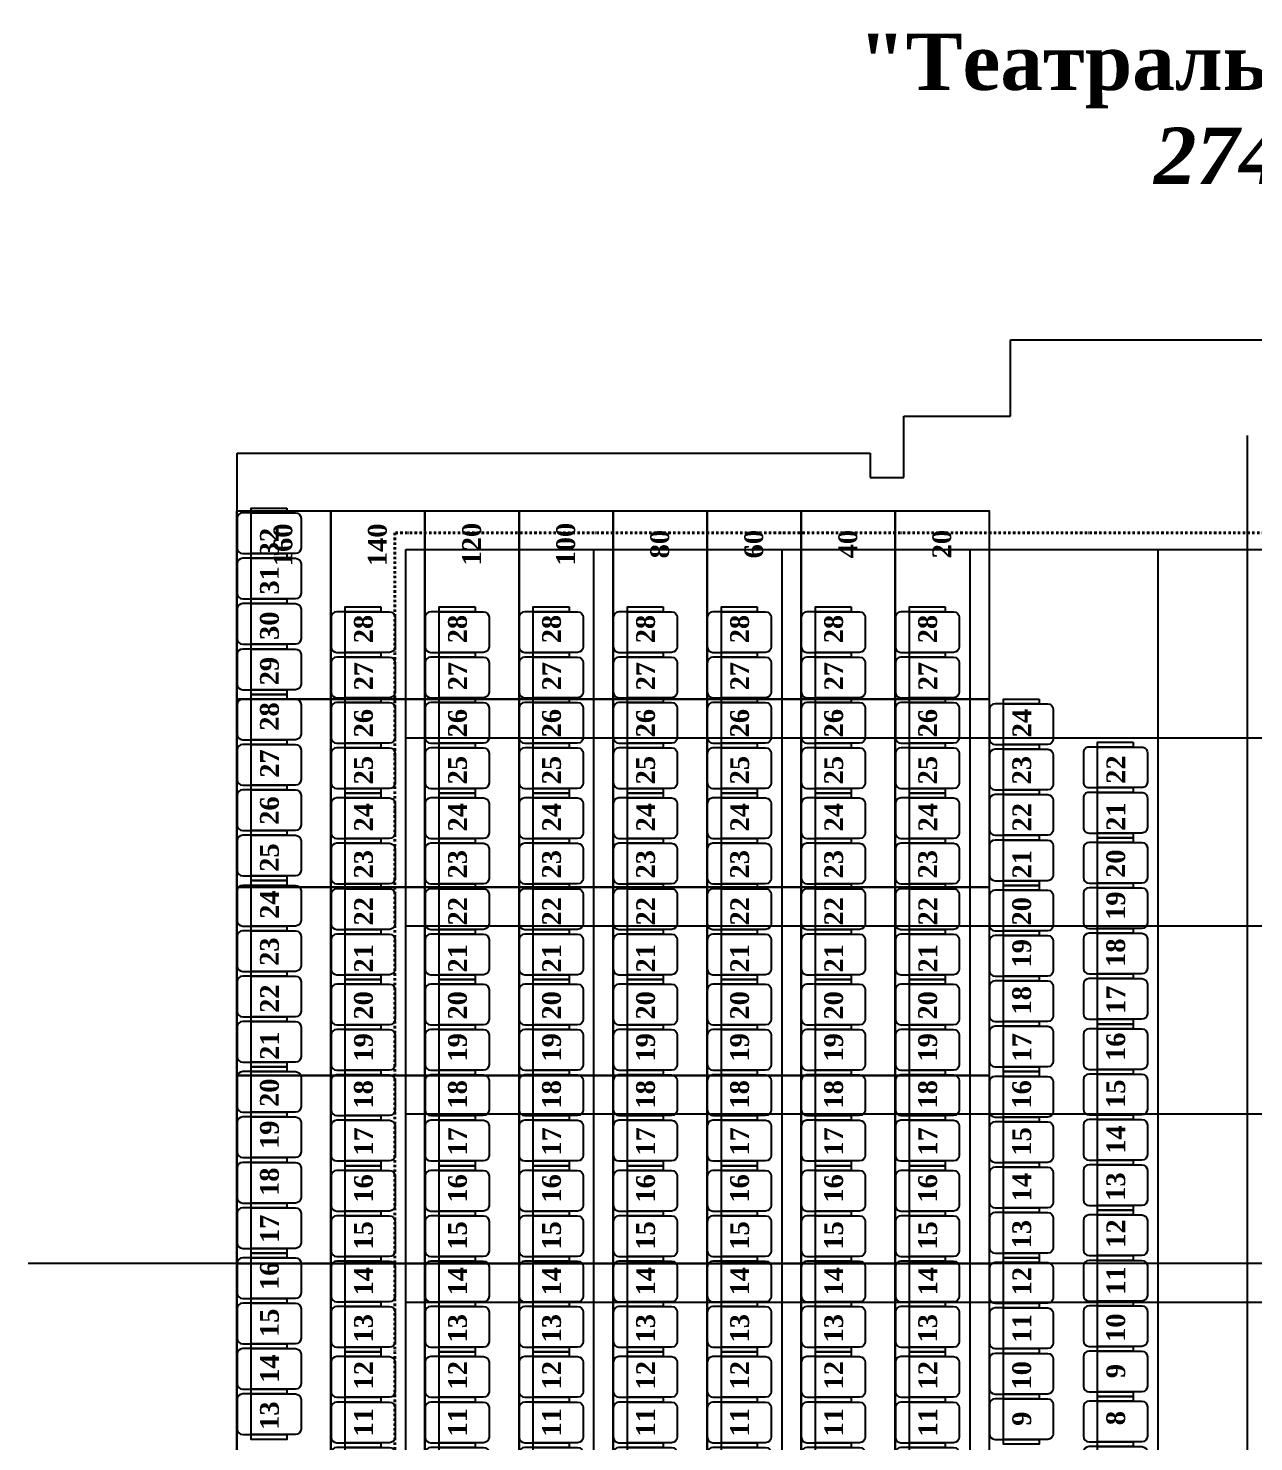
# Model space of a CAD drawing. Header units: millimetres. Extents: x -520232 to 211296, y -156633 to 78411.
# Drawn here: x -38242 to -25209, y -85734 to -70706 of the extents above; entities that cross this region are included whole.
import ezdxf

# ---------------------------------------------------------------- set-up
doc = ezdxf.new("R2010")
doc.units = ezdxf.units.MM
doc.linetypes.add('штрихпунктирнаяX2', pattern=[50.8, 25.4, -12.7, 0, -12.7])
for name, color, linetype in [('Оси', 7, 'Continuous'), ('Партер', 7, 'Continuous'), ('План галлереи', 7, 'Continuous'), ('План планшет1', 7, 'Continuous')]:
    doc.layers.add(name, color=color, linetype=linetype)
doc.layers.add('Сидения и станки', color=7, linetype='Continuous', lineweight=25)
doc.styles.get("Standard").update_dxf_attribs({"font": 'arial.ttf', "height": 300})

# ---------------------------------------------------------------- blocks, each defined once
blk = doc.blocks.new('A$C20D4365F')
at = {"layer": 'Сидения и станки'}
for points in [[(-1121.25, 530), (-808.75, 530, -0.41421356), (-748.75, 470), (-748.75, 0), (-1181.25, 0), (-1181.25, 470, -0.41421356)], [(-638.75, 530), (-326.25, 530, -0.41421356), (-266.25, 470), (-266.25, 0), (-698.75, 0), (-698.75, 470, -0.41421356)], [(-156.25, 530), (156.25, 530, -0.41421356), (216.25, 470), (216.25, 0), (-216.25, 0), (-216.25, 470, -0.41421356)], [(326.25, 530), (638.75, 530, -0.41421356), (698.75, 470), (698.75, 0), (266.25, 0), (266.25, 470, -0.41421356)], [(-748.75, 0), (-1181.25, 0), (-1181.25, -90, 0.41421356), (-1121.25, -150), (-808.75, -150, 0.41421356), (-748.75, -90)], [(-266.25, 0), (-698.75, 0), (-698.75, -90, 0.41421356), (-638.75, -150), (-326.25, -150, 0.41421356), (-266.25, -90)], [(216.25, 0), (-216.25, 0), (-216.25, -90, 0.41421356), (-156.25, -150), (156.25, -150, 0.41421356), (216.25, -90)], [(698.75, 0), (266.25, 0), (266.25, -90, 0.41421356), (326.25, -150), (638.75, -150, 0.41421356), (698.75, -90)]]:
    blk.add_lwpolyline(points, format="xyb", close=True, dxfattribs=at)
for points in [[(-1231.25, 380), (-1181.25, 380), (-1181.25, 0), (-1231.25, 0)], [(-748.75, 380), (-698.75, 380), (-698.75, 0), (-748.75, 0)], [(-266.25, 380), (-216.25, 380), (-216.25, 0), (-266.25, 0)], [(216.25, 380), (266.25, 380), (266.25, 0), (216.25, 0)], [(698.75, 380), (748.75, 380), (748.75, 0), (698.75, 0)]]:
    blk.add_lwpolyline(points, close=True, dxfattribs=at)
blk = doc.blocks.new('Кресло 2')
at = {"layer": 'Сидения и станки'}
for points in [[(86676, 35763), (86988, 35763, -0.414214), (87048, 35703), (87048, 35233), (86616, 35233), (86616, 35703, -0.414214)], [(87158, 35763), (87471, 35763, -0.414214), (87531, 35703), (87531, 35233), (87098, 35233), (87098, 35703, -0.414214)], [(87048, 35233), (86616, 35233), (86616, 35143, 0.414214), (86676, 35083), (86988, 35083, 0.414214), (87048, 35143)], [(87531, 35233), (87098, 35233), (87098, 35143, 0.414214), (87158, 35083), (87471, 35083, 0.414214), (87531, 35143)]]:
    blk.add_lwpolyline(points, format="xyb", close=True, dxfattribs=at)
for points in [[(86566, 35613), (86616, 35613), (86616, 35233), (86566, 35233)], [(87048, 35613), (87098, 35613), (87098, 35233), (87048, 35233)], [(87531, 35613), (87581, 35613), (87581, 35233), (87531, 35233)]]:
    blk.add_lwpolyline(points, close=True, dxfattribs=at)

msp = doc.modelspace()

# ---------------------------------------------------------------- linework, layer by layer
at = {"layer": 'Оси'}
for p, q in [((-25279.215, -75037.215), (-25279.215, -92834.142)), ((-12163.898, -83838.257), (-38241.535, -83838.257))]:
    msp.add_line(p, q, dxfattribs=at)
at = {"layer": 'Партер'}
for points in [[(-35022.689, -77838.31), (-36022.689, -77838.31), (-36022.689, -75838.31), (-35022.689, -75838.31), (-35022.689, -77838.31)], [(-34022.689, -77838.31), (-35022.689, -77838.31), (-35022.689, -75838.31), (-34022.689, -75838.31), (-34022.689, -77838.31)], [(-33022.689, -77838.31), (-34022.689, -77838.31), (-34022.689, -75838.31), (-33022.689, -75838.31), (-33022.689, -77838.31)], [(-32022.689, -77838.31), (-33022.689, -77838.31), (-33022.689, -75838.31), (-32022.689, -75838.31), (-32022.689, -77838.31)], [(-31022.689, -77838.31), (-32022.689, -77838.31), (-32022.689, -75838.31), (-31022.689, -75838.31), (-31022.689, -77838.31)], [(-30022.689, -77838.31), (-31022.689, -77838.31), (-31022.689, -75838.31), (-30022.689, -75838.31), (-30022.689, -77838.31)], [(-29022.689, -77838.31), (-30022.689, -77838.31), (-30022.689, -75838.31), (-29022.689, -75838.31), (-29022.689, -77838.31)], [(-28022.689, -77838.31), (-29022.689, -77838.31), (-29022.689, -75838.31), (-28022.689, -75838.31), (-28022.689, -77838.31)], [(-35022.689, -79838.31), (-36022.689, -79838.31), (-36022.689, -77838.31), (-35022.689, -77838.31), (-35022.689, -79838.31)], [(-34022.689, -79838.31), (-35022.689, -79838.31), (-35022.689, -77838.31), (-34022.689, -77838.31), (-34022.689, -79838.31)], [(-33022.689, -79838.31), (-34022.689, -79838.31), (-34022.689, -77838.31), (-33022.689, -77838.31), (-33022.689, -79838.31)], [(-32022.689, -79838.31), (-33022.689, -79838.31), (-33022.689, -77838.31), (-32022.689, -77838.31), (-32022.689, -79838.31)], [(-31022.689, -79838.31), (-32022.689, -79838.31), (-32022.689, -77838.31), (-31022.689, -77838.31), (-31022.689, -79838.31)], [(-30022.689, -79838.31), (-31022.689, -79838.31), (-31022.689, -77838.31), (-30022.689, -77838.31), (-30022.689, -79838.31)], [(-29022.689, -79838.31), (-30022.689, -79838.31), (-30022.689, -77838.31), (-29022.689, -77838.31), (-29022.689, -79838.31)], [(-28022.689, -79838.31), (-29022.689, -79838.31), (-29022.689, -77838.31), (-28022.689, -77838.31), (-28022.689, -79838.31)], [(-35022.689, -81838.31), (-36022.689, -81838.31), (-36022.689, -79838.31), (-35022.689, -79838.31), (-35022.689, -81838.31)], [(-34022.689, -81838.31), (-35022.689, -81838.31), (-35022.689, -79838.31), (-34022.689, -79838.31), (-34022.689, -81838.31)], [(-33022.689, -81838.31), (-34022.689, -81838.31), (-34022.689, -79838.31), (-33022.689, -79838.31), (-33022.689, -81838.31)], [(-32022.689, -81838.31), (-33022.689, -81838.31), (-33022.689, -79838.31), (-32022.689, -79838.31), (-32022.689, -81838.31)], [(-31022.689, -81838.31), (-32022.689, -81838.31), (-32022.689, -79838.31), (-31022.689, -79838.31), (-31022.689, -81838.31)], [(-30022.689, -81838.31), (-31022.689, -81838.31), (-31022.689, -79838.31), (-30022.689, -79838.31), (-30022.689, -81838.31)], [(-29022.689, -81838.31), (-30022.689, -81838.31), (-30022.689, -79838.31), (-29022.689, -79838.31), (-29022.689, -81838.31)], [(-28022.689, -81838.31), (-29022.689, -81838.31), (-29022.689, -79838.31), (-28022.689, -79838.31), (-28022.689, -81838.31)], [(-35022.689, -83838.31), (-36022.689, -83838.31), (-36022.689, -81838.31), (-35022.689, -81838.31), (-35022.689, -83838.31)], [(-34022.689, -83838.31), (-35022.689, -83838.31), (-35022.689, -81838.31), (-34022.689, -81838.31), (-34022.689, -83838.31)], [(-33022.689, -83838.31), (-34022.689, -83838.31), (-34022.689, -81838.31), (-33022.689, -81838.31), (-33022.689, -83838.31)], [(-32022.689, -83838.31), (-33022.689, -83838.31), (-33022.689, -81838.31), (-32022.689, -81838.31), (-32022.689, -83838.31)], [(-31022.689, -83838.31), (-32022.689, -83838.31), (-32022.689, -81838.31), (-31022.689, -81838.31), (-31022.689, -83838.31)], [(-30022.689, -83838.31), (-31022.689, -83838.31), (-31022.689, -81838.31), (-30022.689, -81838.31), (-30022.689, -83838.31)], [(-29022.689, -83838.31), (-30022.689, -83838.31), (-30022.689, -81838.31), (-29022.689, -81838.31), (-29022.689, -83838.31)], [(-28022.689, -83838.31), (-29022.689, -83838.31), (-29022.689, -81838.31), (-28022.689, -81838.31), (-28022.689, -83838.31)], [(-35022.689, -85838.31), (-36022.689, -85838.31), (-36022.689, -83838.31), (-35022.689, -83838.31), (-35022.689, -85838.31)], [(-34022.689, -85838.31), (-35022.689, -85838.31), (-35022.689, -83838.31), (-34022.689, -83838.31), (-34022.689, -85838.31)], [(-33022.689, -85838.31), (-34022.689, -85838.31), (-34022.689, -83838.31), (-33022.689, -83838.31), (-33022.689, -85838.31)], [(-32022.689, -85838.31), (-33022.689, -85838.31), (-33022.689, -83838.31), (-32022.689, -83838.31), (-32022.689, -85838.31)], [(-31022.689, -85838.31), (-32022.689, -85838.31), (-32022.689, -83838.31), (-31022.689, -83838.31), (-31022.689, -85838.31)], [(-30022.689, -85838.31), (-31022.689, -85838.31), (-31022.689, -83838.31), (-30022.689, -83838.31), (-30022.689, -85838.31)], [(-29022.689, -85838.31), (-30022.689, -85838.31), (-30022.689, -83838.31), (-29022.689, -83838.31), (-29022.689, -85838.31)], [(-28022.689, -85838.31), (-29022.689, -85838.31), (-29022.689, -83838.31), (-28022.689, -83838.31), (-28022.689, -85838.31)]]:
    msp.add_lwpolyline(points, dxfattribs=at)
at = {"layer": 'План галлереи', "linetype": 'штрихпунктирнаяX2', "lineweight": 40}
for p, q in [((-34342.715, -76070.757), (-34342.715, -91605.757)), ((-16495.715, -76070.757), (-34342.715, -76070.757))]:
    msp.add_line(p, q, dxfattribs=at)
at = {"layer": 'План планшет1', "color": 254}
for p, q in [((-27796.715, -74829.757), (-27796.715, -74018.757)), ((-27796.715, -74018.757), (-22180.715, -74018.757)), ((-28928.715, -75483.757), (-28928.715, -74829.757)), ((-28928.715, -74829.757), (-27796.715, -74829.757)), ((-36020.715, -93261.757), (-36020.715, -75223.757)), ((-36020.715, -75223.757), (-29287.715, -75223.757)), ((-29287.715, -75223.757), (-29287.715, -75483.757)), ((-29287.715, -75483.757), (-29287.715, -75483.757)), ((-29287.715, -75483.757), (-28928.715, -75483.757)), ((-34225.715, -92248.757), (-34225.715, -76248.757)), ((-34225.715, -76248.757), (-16225.715, -76248.757)), ((-32225.715, -92248.757), (-32225.715, -76248.757)), ((-30225.715, -92248.757), (-30225.715, -76248.757)), ((-28225.715, -92248.757), (-28225.715, -76248.757)), ((-26225.715, -92248.757), (-26225.715, -76248.757)), ((-34225.715, -78248.757), (-16225.715, -78248.757)), ((-34225.715, -80248.757), (-16225.715, -80248.757)), ((-34225.715, -82248.757), (-16225.715, -82248.757)), ((-34225.715, -84248.757), (-16225.715, -84248.757))]:
    msp.add_line(p, q, dxfattribs=at)

# ---------------------------------------------------------------- block references
at = {"layer": 'Партер', "color": 40, "true_color": 0xf8d731, "rotation": 270}
msp.add_blockref('Кресло 2', (-62103.758, 8268.158), dxfattribs=at)
at = {"layer": 'Сидения и станки', "rotation": 270}
for p in [(-35870.715, -77039.507), (-34870.715, -78090.164), (-33870.715, -78090.164), (-32870.715, -78090.164), (-31870.715, -78090.164), (-31870.715, -78090.164), (-30870.715, -78090.164), (-29870.715, -78090.164), (-28870.715, -78090.164), (-35870.715, -79019.507), (-27870.715, -79070.164), (-34870.715, -80070.164), (-33870.715, -80070.164), (-32870.715, -80070.164), (-31870.715, -80070.164), (-31870.715, -80070.164), (-30870.715, -80070.164), (-29870.715, -80070.164), (-28870.715, -80070.164), (-26870.715, -80544.031), (-35870.715, -80999.507), (-27870.715, -81050.164), (-34870.715, -82050.164), (-33870.715, -82050.164), (-32870.715, -82050.164), (-31870.715, -82050.164), (-31870.715, -82050.164), (-30870.715, -82050.164), (-29870.715, -82050.164), (-28870.715, -82050.164), (-26870.715, -82524.031), (-35870.715, -82979.507), (-27870.715, -83030.164), (-34870.715, -84030.164), (-33870.715, -84030.164), (-32870.715, -84030.164), (-31870.715, -84030.164), (-31870.715, -84030.164), (-30870.715, -84030.164), (-29870.715, -84030.164), (-28870.715, -84030.164), (-26870.715, -84504.031), (-35870.715, -84959.507), (-27870.715, -85010.164), (-34870.715, -86010.164), (-33870.715, -86010.164), (-32870.715, -86010.164), (-31870.715, -86010.164), (-31870.715, -86010.164), (-30870.715, -86010.164), (-29870.715, -86010.164), (-28870.715, -86010.164), (-26870.715, -86484.031)]:
    msp.add_blockref('A$C20D4365F', p, dxfattribs=at)

# ---------------------------------------------------------------- texts
at = {"layer": 'Партер', "insert": (-24186.538, -71567.099), "char_height": 600, "width": 15854.2162, "attachment_point": 5}
msp.add_mtext('{\\fTimes New Roman|b1|i0|c204|p18; "Театральная бессоница"\\P\\fTimes New Roman|b1|i1|c204|p18;274 места}', dxfattribs=at)
at = {"layer": 'Партер', "color": 5, "char_height": 200, "width": 500, "attachment_point": 4, "rotation": 90}
for s, insert in [('{\\fTimes New Roman|b1|i0|c204|p18; 32}', (-35675.625, -76395.532)), ('{\\fTimes New Roman|b1|i0|c204|p18;  31}', (-35675.625, -76878.032)), ('{\\fTimes New Roman|b1|i0|c204|p18;  30}', (-35675.625, -77360.532)), ('{\\fTimes New Roman|b1|i0|c204|p18;  28}', (-34675.625, -77396.189)), ('{\\fTimes New Roman|b1|i0|c204|p18;  28}', (-33675.625, -77396.189)), ('{\\fTimes New Roman|b1|i0|c204|p18;  28}', (-32675.625, -77396.189)), ('{\\fTimes New Roman|b1|i0|c204|p18;  28}', (-31675.625, -77396.189)), ('{\\fTimes New Roman|b1|i0|c204|p18;  28}', (-31675.625, -77396.189)), ('{\\fTimes New Roman|b1|i0|c204|p18;  28}', (-30675.625, -77396.189)), ('{\\fTimes New Roman|b1|i0|c204|p18;  28}', (-29675.625, -77396.189)), ('{\\fTimes New Roman|b1|i0|c204|p18;  28}', (-28675.625, -77396.189)), ('{\\fTimes New Roman|b1|i0|c204|p18;  29}', (-35675.625, -77843.032)), ('{\\fTimes New Roman|b1|i0|c204|p18;  27}', (-34675.625, -77896.189)), ('{\\fTimes New Roman|b1|i0|c204|p18;  27}', (-33675.625, -77896.189)), ('{\\fTimes New Roman|b1|i0|c204|p18;  27}', (-32675.625, -77896.189)), ('{\\fTimes New Roman|b1|i0|c204|p18;  27}', (-31675.625, -77896.189)), ('{\\fTimes New Roman|b1|i0|c204|p18;  27}', (-31675.625, -77896.189)), ('{\\fTimes New Roman|b1|i0|c204|p18;  27}', (-30675.625, -77896.189)), ('{\\fTimes New Roman|b1|i0|c204|p18;  27}', (-29675.625, -77896.189)), ('{\\fTimes New Roman|b1|i0|c204|p18;  27}', (-28675.625, -77896.189)), ('{\\fTimes New Roman|b1|i0|c204|p18;  28}', (-35675.625, -78325.532)), ('{\\fTimes New Roman|b1|i0|c204|p18;  26}', (-34675.625, -78396.189)), ('{\\fTimes New Roman|b1|i0|c204|p18;  26}', (-33675.625, -78396.189)), ('{\\fTimes New Roman|b1|i0|c204|p18;  26}', (-32675.625, -78396.189)), ('{\\fTimes New Roman|b1|i0|c204|p18;  26}', (-31675.625, -78396.189)), ('{\\fTimes New Roman|b1|i0|c204|p18;  26}', (-31675.625, -78396.189)), ('{\\fTimes New Roman|b1|i0|c204|p18;  26}', (-30675.625, -78396.189)), ('{\\fTimes New Roman|b1|i0|c204|p18;  26}', (-29675.625, -78396.189)), ('{\\fTimes New Roman|b1|i0|c204|p18;  26}', (-28675.625, -78396.189)), ('{\\fTimes New Roman|b1|i0|c204|p18;  24}', (-27675.625, -78396.189)), ('{\\fTimes New Roman|b1|i0|c204|p18;  27}', (-35675.625, -78825.532)), ('{\\fTimes New Roman|b1|i0|c204|p18;  25}', (-34675.625, -78896.189)), ('{\\fTimes New Roman|b1|i0|c204|p18;  25}', (-33675.625, -78896.189)), ('{\\fTimes New Roman|b1|i0|c204|p18;  25}', (-32675.625, -78896.189)), ('{\\fTimes New Roman|b1|i0|c204|p18;  25}', (-31675.625, -78896.189)), ('{\\fTimes New Roman|b1|i0|c204|p18;  25}', (-31675.625, -78896.189)), ('{\\fTimes New Roman|b1|i0|c204|p18;  25}', (-30675.625, -78896.189)), ('{\\fTimes New Roman|b1|i0|c204|p18;  25}', (-29675.625, -78896.189)), ('{\\fTimes New Roman|b1|i0|c204|p18;  25}', (-28675.625, -78896.189)), ('{\\fTimes New Roman|b1|i0|c204|p18;  23}', (-27675.625, -78896.189)), ('{\\fTimes New Roman|b1|i0|c204|p18;  22}', (-26675.625, -78890.056)), ('{\\fTimes New Roman|b1|i0|c204|p18;  26}', (-35675.625, -79325.532)), ('{\\fTimes New Roman|b1|i0|c204|p18;  24}', (-34675.625, -79396.189)), ('{\\fTimes New Roman|b1|i0|c204|p18;  24}', (-33675.625, -79396.189)), ('{\\fTimes New Roman|b1|i0|c204|p18;  24}', (-32675.625, -79396.189)), ('{\\fTimes New Roman|b1|i0|c204|p18;  24}', (-31675.625, -79396.189)), ('{\\fTimes New Roman|b1|i0|c204|p18;  24}', (-31675.625, -79396.189)), ('{\\fTimes New Roman|b1|i0|c204|p18;  24}', (-30675.625, -79396.189)), ('{\\fTimes New Roman|b1|i0|c204|p18;  24}', (-29675.625, -79396.189)), ('{\\fTimes New Roman|b1|i0|c204|p18;  24}', (-28675.625, -79396.189)), ('{\\fTimes New Roman|b1|i0|c204|p18;  22}', (-27675.625, -79396.189)), ('{\\fTimes New Roman|b1|i0|c204|p18;  21}', (-26675.625, -79390.056)), ('{\\fTimes New Roman|b1|i0|c204|p18;  25}', (-35675.625, -79825.532)), ('{\\fTimes New Roman|b1|i0|c204|p18;  23}', (-34675.625, -79896.189)), ('{\\fTimes New Roman|b1|i0|c204|p18;  23}', (-33675.625, -79896.189)), ('{\\fTimes New Roman|b1|i0|c204|p18;  23}', (-32675.625, -79896.189)), ('{\\fTimes New Roman|b1|i0|c204|p18;  23}', (-31675.625, -79896.189)), ('{\\fTimes New Roman|b1|i0|c204|p18;  23}', (-31675.625, -79896.189)), ('{\\fTimes New Roman|b1|i0|c204|p18;  23}', (-30675.625, -79896.189)), ('{\\fTimes New Roman|b1|i0|c204|p18;  23}', (-29675.625, -79896.189)), ('{\\fTimes New Roman|b1|i0|c204|p18;  23}', (-28675.625, -79896.189)), ('{\\fTimes New Roman|b1|i0|c204|p18;  21}', (-27675.625, -79896.189)), ('{\\fTimes New Roman|b1|i0|c204|p18;  20}', (-26675.625, -79890.056)), ('{\\fTimes New Roman|b1|i0|c204|p18;  24}', (-35675.625, -80325.532)), ('{\\fTimes New Roman|b1|i0|c204|p18;  19}', (-26675.625, -80336.538)), ('{\\fTimes New Roman|b1|i0|c204|p18;  22}', (-34675.625, -80396.189)), ('{\\fTimes New Roman|b1|i0|c204|p18;  22}', (-33675.625, -80396.189)), ('{\\fTimes New Roman|b1|i0|c204|p18;  22}', (-32675.625, -80396.189)), ('{\\fTimes New Roman|b1|i0|c204|p18;  22}', (-31675.625, -80396.189)), ('{\\fTimes New Roman|b1|i0|c204|p18;  22}', (-31675.625, -80396.189)), ('{\\fTimes New Roman|b1|i0|c204|p18;  22}', (-30675.625, -80396.189)), ('{\\fTimes New Roman|b1|i0|c204|p18;  22}', (-29675.625, -80396.189)), ('{\\fTimes New Roman|b1|i0|c204|p18;  22}', (-28675.625, -80396.189)), ('{\\fTimes New Roman|b1|i0|c204|p18;  20}', (-27675.625, -80396.189)), ('{\\fTimes New Roman|b1|i0|c204|p18;  23}', (-35675.625, -80825.532)), ('{\\fTimes New Roman|b1|i0|c204|p18;  18}', (-26675.625, -80836.538)), ('{\\fTimes New Roman|b1|i0|c204|p18;  21}', (-34675.625, -80896.189)), ('{\\fTimes New Roman|b1|i0|c204|p18;  21}', (-33675.625, -80896.189)), ('{\\fTimes New Roman|b1|i0|c204|p18;  21}', (-32675.625, -80896.189)), ('{\\fTimes New Roman|b1|i0|c204|p18;  21}', (-31675.625, -80896.189)), ('{\\fTimes New Roman|b1|i0|c204|p18;  21}', (-31675.625, -80896.189)), ('{\\fTimes New Roman|b1|i0|c204|p18;  21}', (-30675.625, -80896.189)), ('{\\fTimes New Roman|b1|i0|c204|p18;  21}', (-29675.625, -80896.189)), ('{\\fTimes New Roman|b1|i0|c204|p18;  21}', (-28675.625, -80896.189)), ('{\\fTimes New Roman|b1|i0|c204|p18;  19}', (-27675.625, -80842.671)), ('{\\fTimes New Roman|b1|i0|c204|p18;  22}', (-35675.625, -81325.532)), ('{\\fTimes New Roman|b1|i0|c204|p18;  20}', (-34675.625, -81396.189)), ('{\\fTimes New Roman|b1|i0|c204|p18;  20}', (-33675.625, -81396.189)), ('{\\fTimes New Roman|b1|i0|c204|p18;  20}', (-32675.625, -81396.189)), ('{\\fTimes New Roman|b1|i0|c204|p18;  20}', (-31675.625, -81396.189)), ('{\\fTimes New Roman|b1|i0|c204|p18;  20}', (-31675.625, -81396.189)), ('{\\fTimes New Roman|b1|i0|c204|p18;  20}', (-30675.625, -81396.189)), ('{\\fTimes New Roman|b1|i0|c204|p18;  20}', (-29675.625, -81396.189)), ('{\\fTimes New Roman|b1|i0|c204|p18;  20}', (-28675.625, -81396.189)), ('{\\fTimes New Roman|b1|i0|c204|p18;  18}', (-27675.625, -81342.671)), ('{\\fTimes New Roman|b1|i0|c204|p18;  17}', (-26675.625, -81336.538)), ('{\\fTimes New Roman|b1|i0|c204|p18;  21}', (-35675.625, -81825.532)), ('{\\fTimes New Roman|b1|i0|c204|p18;  19}', (-34675.625, -81842.671)), ('{\\fTimes New Roman|b1|i0|c204|p18;  19}', (-33675.625, -81842.671)), ('{\\fTimes New Roman|b1|i0|c204|p18;  19}', (-32675.625, -81842.671)), ('{\\fTimes New Roman|b1|i0|c204|p18;  19}', (-31675.625, -81842.671)), ('{\\fTimes New Roman|b1|i0|c204|p18;  19}', (-31675.625, -81842.671)), ('{\\fTimes New Roman|b1|i0|c204|p18;  19}', (-30675.625, -81842.671)), ('{\\fTimes New Roman|b1|i0|c204|p18;  19}', (-29675.625, -81842.671)), ('{\\fTimes New Roman|b1|i0|c204|p18;  19}', (-28675.625, -81842.671)), ('{\\fTimes New Roman|b1|i0|c204|p18;  17}', (-27675.625, -81842.671)), ('{\\fTimes New Roman|b1|i0|c204|p18;  16}', (-26675.625, -81836.538)), ('{\\fTimes New Roman|b1|i0|c204|p18;  20}', (-35675.625, -82325.532)), ('{\\fTimes New Roman|b1|i0|c204|p18;  15}', (-26675.625, -82336.538)), ('{\\fTimes New Roman|b1|i0|c204|p18;  18}', (-34675.625, -82342.671)), ('{\\fTimes New Roman|b1|i0|c204|p18;  18}', (-33675.625, -82342.671)), ('{\\fTimes New Roman|b1|i0|c204|p18;  18}', (-32675.625, -82342.671)), ('{\\fTimes New Roman|b1|i0|c204|p18;  18}', (-31675.625, -82342.671)), ('{\\fTimes New Roman|b1|i0|c204|p18;  18}', (-31675.625, -82342.671)), ('{\\fTimes New Roman|b1|i0|c204|p18;  18}', (-30675.625, -82342.671)), ('{\\fTimes New Roman|b1|i0|c204|p18;  18}', (-29675.625, -82342.671)), ('{\\fTimes New Roman|b1|i0|c204|p18;  18}', (-28675.625, -82342.671)), ('{\\fTimes New Roman|b1|i0|c204|p18;  16}', (-27675.625, -82342.671)), ('{\\fTimes New Roman|b1|i0|c204|p18;  19}', (-35675.625, -82772.014)), ('{\\fTimes New Roman|b1|i0|c204|p18;  17}', (-34675.625, -82842.671)), ('{\\fTimes New Roman|b1|i0|c204|p18;  17}', (-33675.625, -82842.671)), ('{\\fTimes New Roman|b1|i0|c204|p18;  17}', (-32675.625, -82842.671)), ('{\\fTimes New Roman|b1|i0|c204|p18;  17}', (-31675.625, -82842.671)), ('{\\fTimes New Roman|b1|i0|c204|p18;  17}', (-31675.625, -82842.671)), ('{\\fTimes New Roman|b1|i0|c204|p18;  17}', (-30675.625, -82842.671)), ('{\\fTimes New Roman|b1|i0|c204|p18;  17}', (-29675.625, -82842.671)), ('{\\fTimes New Roman|b1|i0|c204|p18;  17}', (-28675.625, -82842.671)), ('{\\fTimes New Roman|b1|i0|c204|p18;  15}', (-27675.625, -82842.671)), ('{\\fTimes New Roman|b1|i0|c204|p18;  14}', (-26675.625, -82823.159)), ('{\\fTimes New Roman|b1|i0|c204|p18;  18}', (-35675.625, -83272.014)), ('{\\fTimes New Roman|b1|i0|c204|p18;  16}', (-34675.625, -83342.671)), ('{\\fTimes New Roman|b1|i0|c204|p18;  16}', (-33675.625, -83342.671)), ('{\\fTimes New Roman|b1|i0|c204|p18;  16}', (-32675.625, -83342.671)), ('{\\fTimes New Roman|b1|i0|c204|p18;  16}', (-31675.625, -83342.671)), ('{\\fTimes New Roman|b1|i0|c204|p18;  16}', (-31675.625, -83342.671)), ('{\\fTimes New Roman|b1|i0|c204|p18;  16}', (-30675.625, -83342.671)), ('{\\fTimes New Roman|b1|i0|c204|p18;  16}', (-29675.625, -83342.671)), ('{\\fTimes New Roman|b1|i0|c204|p18;  16}', (-28675.625, -83342.671)), ('{\\fTimes New Roman|b1|i0|c204|p18;  14}', (-27675.625, -83329.292)), ('{\\fTimes New Roman|b1|i0|c204|p18;  13}', (-26675.625, -83323.159)), ('{\\fTimes New Roman|b1|i0|c204|p18;  17}', (-35675.625, -83772.014)), ('{\\fTimes New Roman|b1|i0|c204|p18;  15}', (-34675.625, -83842.671)), ('{\\fTimes New Roman|b1|i0|c204|p18;  15}', (-33675.625, -83842.671)), ('{\\fTimes New Roman|b1|i0|c204|p18;  15}', (-32675.625, -83842.671)), ('{\\fTimes New Roman|b1|i0|c204|p18;  15}', (-31675.625, -83842.671)), ('{\\fTimes New Roman|b1|i0|c204|p18;  15}', (-31675.625, -83842.671)), ('{\\fTimes New Roman|b1|i0|c204|p18;  15}', (-30675.625, -83842.671)), ('{\\fTimes New Roman|b1|i0|c204|p18;  15}', (-29675.625, -83842.671)), ('{\\fTimes New Roman|b1|i0|c204|p18;  15}', (-28675.625, -83842.671)), ('{\\fTimes New Roman|b1|i0|c204|p18;  13}', (-27675.625, -83829.292)), ('{\\fTimes New Roman|b1|i0|c204|p18;  12}', (-26675.625, -83823.159)), ('{\\fTimes New Roman|b1|i0|c204|p18;  16}', (-35675.625, -84272.014)), ('{\\fTimes New Roman|b1|i0|c204|p18;  14}', (-34675.625, -84329.292)), ('{\\fTimes New Roman|b1|i0|c204|p18;  14}', (-33675.625, -84329.292)), ('{\\fTimes New Roman|b1|i0|c204|p18;  14}', (-32675.625, -84329.292)), ('{\\fTimes New Roman|b1|i0|c204|p18;  14}', (-31675.625, -84329.292)), ('{\\fTimes New Roman|b1|i0|c204|p18;  14}', (-31675.625, -84329.292)), ('{\\fTimes New Roman|b1|i0|c204|p18;  14}', (-30675.625, -84329.292)), ('{\\fTimes New Roman|b1|i0|c204|p18;  14}', (-29675.625, -84329.292)), ('{\\fTimes New Roman|b1|i0|c204|p18;  14}', (-28675.625, -84329.292)), ('{\\fTimes New Roman|b1|i0|c204|p18;  12}', (-27675.625, -84329.292)), ('{\\fTimes New Roman|b1|i0|c204|p18;  11}', (-26675.625, -84323.159)), ('{\\fTimes New Roman|b1|i0|c204|p18;  15}', (-35675.625, -84772.014)), ('{\\fTimes New Roman|b1|i0|c204|p18;  13}', (-34675.625, -84829.292)), ('{\\fTimes New Roman|b1|i0|c204|p18;  13}', (-33675.625, -84829.292)), ('{\\fTimes New Roman|b1|i0|c204|p18;  13}', (-32675.625, -84829.292)), ('{\\fTimes New Roman|b1|i0|c204|p18;  13}', (-31675.625, -84829.292)), ('{\\fTimes New Roman|b1|i0|c204|p18;  13}', (-31675.625, -84829.292)), ('{\\fTimes New Roman|b1|i0|c204|p18;  13}', (-30675.625, -84829.292)), ('{\\fTimes New Roman|b1|i0|c204|p18;  13}', (-29675.625, -84829.292)), ('{\\fTimes New Roman|b1|i0|c204|p18;  13}', (-28675.625, -84829.292)), ('{\\fTimes New Roman|b1|i0|c204|p18;  11}', (-27675.625, -84829.292)), ('{\\fTimes New Roman|b1|i0|c204|p18;  10}', (-26675.625, -84823.159)), ('{\\fTimes New Roman|b1|i0|c204|p18;  14}', (-35675.625, -85258.634)), ('{\\fTimes New Roman|b1|i0|c204|p18;  12}', (-34675.625, -85329.292)), ('{\\fTimes New Roman|b1|i0|c204|p18;  12}', (-33675.625, -85329.292)), ('{\\fTimes New Roman|b1|i0|c204|p18;  12}', (-32675.625, -85329.292)), ('{\\fTimes New Roman|b1|i0|c204|p18;  12}', (-31675.625, -85329.292)), ('{\\fTimes New Roman|b1|i0|c204|p18;  12}', (-31675.625, -85329.292)), ('{\\fTimes New Roman|b1|i0|c204|p18;  12}', (-30675.625, -85329.292)), ('{\\fTimes New Roman|b1|i0|c204|p18;  12}', (-29675.625, -85329.292)), ('{\\fTimes New Roman|b1|i0|c204|p18;  12}', (-28675.625, -85329.292)), ('{\\fTimes New Roman|b1|i0|c204|p18;  10}', (-27675.625, -85329.292)), ('{\\fTimes New Roman|b1|i0|c204|p18;  9}', (-26675.625, -85209.287)), ('{\\fTimes New Roman|b1|i0|c204|p18;  13}', (-35675.625, -85758.634)), ('{\\fTimes New Roman|b1|i0|c204|p18;  11}', (-34675.625, -85829.292)), ('{\\fTimes New Roman|b1|i0|c204|p18;  11}', (-33675.625, -85829.292)), ('{\\fTimes New Roman|b1|i0|c204|p18;  11}', (-32675.625, -85829.292)), ('{\\fTimes New Roman|b1|i0|c204|p18;  11}', (-31675.625, -85829.292)), ('{\\fTimes New Roman|b1|i0|c204|p18;  11}', (-31675.625, -85829.292)), ('{\\fTimes New Roman|b1|i0|c204|p18;  11}', (-30675.625, -85829.292)), ('{\\fTimes New Roman|b1|i0|c204|p18;  11}', (-29675.625, -85829.292)), ('{\\fTimes New Roman|b1|i0|c204|p18;  11}', (-28675.625, -85829.292)), ('{\\fTimes New Roman|b1|i0|c204|p18;  9}', (-27675.625, -85715.42)), ('{\\fTimes New Roman|b1|i0|c204|p18;  8}', (-26675.625, -85709.287))]:
    msp.add_mtext(s, dxfattribs=dict(at, insert=insert))
at = {"layer": 'Партер', "color": 0, "char_height": 200, "width": 439.43737, "rotation": 90}
for s, insert, attachment_point in [('{\\fTimes New Roman|b1|i0|c204|p18;160}', (-35532.118, -76197.967), 5), ('{\\fTimes New Roman|b1|i0|c204|p18;140}', (-34527.642, -76197.967), 5), ('{\\fTimes New Roman|b1|i0|c204|p18; 120}', (-33525.053, -76417.686), 4), ('{\\fTimes New Roman|b1|i0|c204|p18; 100}', (-32525.053, -76417.686), 4), ('{\\fTimes New Roman|b1|i0|c204|p18; 80}', (-31525.053, -76417.686), 4), ('{\\fTimes New Roman|b1|i0|c204|p18; 60}', (-30525.053, -76417.686), 4), ('{\\fTimes New Roman|b1|i0|c204|p18; 40}', (-29525.053, -76417.686), 4), ('{\\fTimes New Roman|b1|i0|c204|p18; 20}', (-28525.053, -76417.686), 4)]:
    msp.add_mtext(s, dxfattribs=dict(at, insert=insert, attachment_point=attachment_point))

doc.saveas('drawing.dxf')
